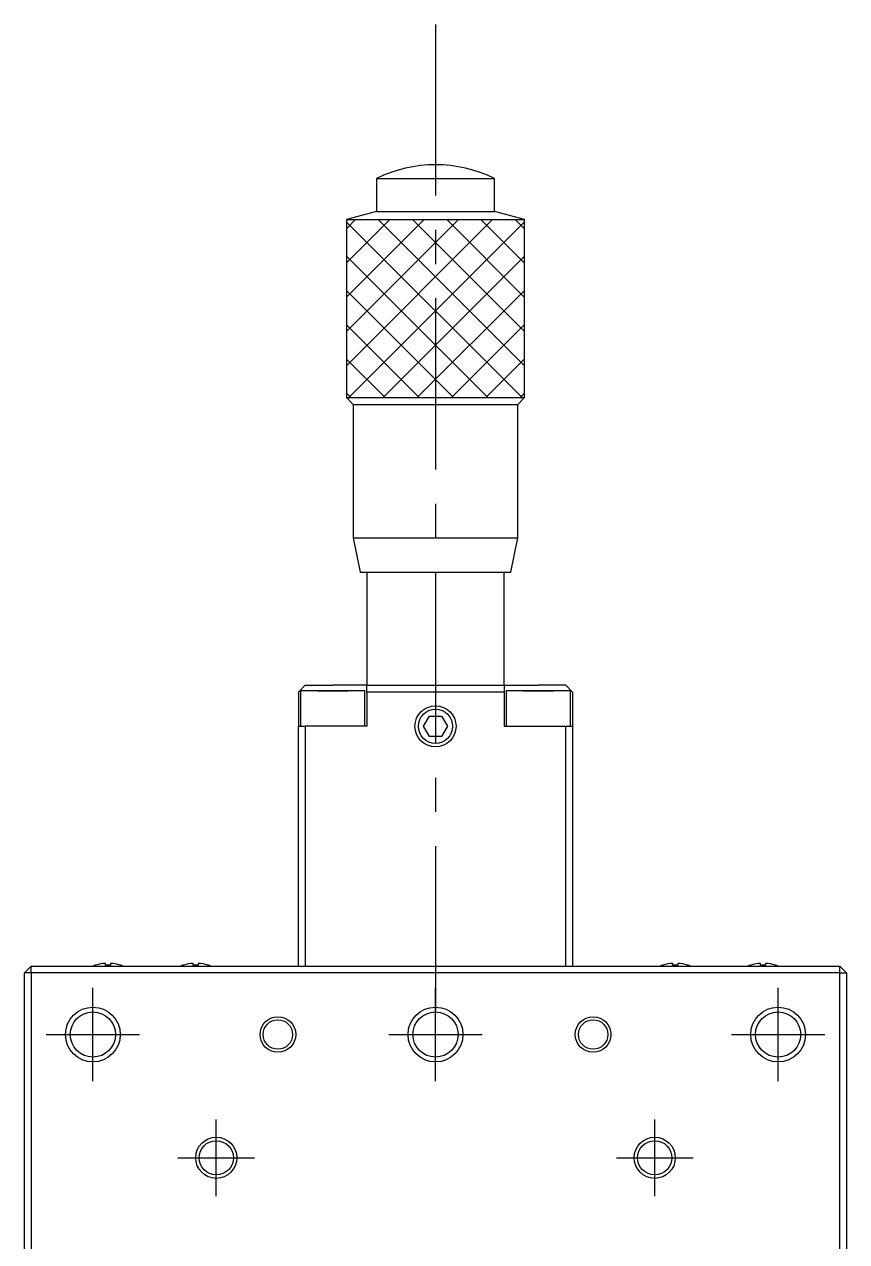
# Model space of a CAD drawing. Extents: x -401 to 352, y 16 to 609.
# Drawn here: x -86.8 to -26.8, y 135.3 to 224.2 of the extents above; entities that cross this region are included whole.
import ezdxf

# ---------------------------------------------------------------- set-up
doc = ezdxf.new("R2010")
doc.units = 0
doc.header["$LTSCALE"] = 10
doc.linetypes.add('CENTER', pattern=[2, 1.25, -0.25, 0.25, -0.25])
doc.layers.get('0').update_dxf_attribs({"linetype": 'CONTINUOUS'})
doc.layers.add('CENTER', color=1, linetype='CENTER')

msp = doc.modelspace()

# ---------------------------------------------------------------- linework, layer by layer
at = {"color": 7, "linetype": 'CONTINUOUS'}
for p, q in [((-61.096638, 212.963487), (-52.496638, 212.963487)), ((-61.096638, 212.963487), (-61.096638, 210.552976)), ((-52.496638, 210.552976), (-52.496638, 212.963487)), ((-61.096638, 210.552976), (-63.296637, 209.963488)), ((-63.296637, 209.963488), (-50.296639, 209.963488)), ((-63.296637, 209.963488), (-63.296637, 196.963487)), ((-61.096638, 210.552976), (-52.496638, 210.552976)), ((-50.296639, 209.963488), (-52.496638, 210.552976)), ((-50.296639, 196.963487), (-50.296639, 209.963488)), ((-63.296637, 196.963487), (-50.296639, 196.963487)), ((-63.296637, 196.963487), (-62.796634, 196.463485)), ((-62.796634, 196.463485), (-50.796642, 196.463485)), ((-62.796634, 196.463485), (-62.796634, 186.71348)), ((-50.796642, 196.463485), (-50.296639, 196.963487)), ((-50.796642, 186.71348), (-50.796642, 196.463485)), ((-62.796634, 186.71348), (-50.796642, 186.71348)), ((-62.796634, 186.71348), (-62.296635, 184.213481)), ((-51.296641, 184.213481), (-50.796642, 186.71348)), ((-62.296635, 184.213481), (-51.296641, 184.213481)), ((-61.796638, 184.213481), (-61.796638, 175.963481)), ((-51.796638, 175.963481), (-51.796638, 184.213481)), ((-66.296638, 175.963481), (-66.796638, 175.463481)), ((-66.796638, 175.463481), (-66.796638, 172.963481)), ((-61.946638, 175.563481), (-66.646638, 175.563481)), ((-61.946638, 175.563481), (-66.646638, 175.563481)), ((-66.646638, 175.563481), (-66.646638, 172.963481)), ((-66.296638, 175.963481), (-64.296638, 175.963481)), ((-65.396638, 175.563481), (-64.296638, 175.563481)), ((-64.296638, 175.563481), (-65.396638, 175.563481)), ((-61.796638, 175.963481), (-64.296638, 175.963481)), ((-63.196638, 175.563481), (-64.296638, 175.563481)), ((-64.296638, 175.563481), (-63.196638, 175.563481)), ((-61.946638, 172.963481), (-61.946638, 175.563481)), ((-61.796638, 175.463481), (-61.796638, 175.963481)), ((-61.796638, 175.963481), (-51.796638, 175.963481)), ((-61.796638, 175.463481), (-61.796638, 172.963481)), ((-51.796638, 175.463481), (-61.796638, 175.463481)), ((-51.796638, 175.963481), (-51.796638, 175.463481)), ((-51.796638, 175.963481), (-49.296638, 175.963481)), ((-51.796638, 175.463481), (-51.796638, 172.963481)), ((-46.946638, 175.563481), (-51.646638, 175.563481)), ((-46.946638, 175.563481), (-51.646638, 175.563481)), ((-51.646638, 175.563481), (-51.646638, 172.963481)), ((-50.396638, 175.563481), (-49.296638, 175.563481)), ((-49.296638, 175.563481), (-50.396638, 175.563481)), ((-47.296638, 175.963481), (-49.296638, 175.963481)), ((-48.196638, 175.563481), (-49.296638, 175.563481)), ((-49.296638, 175.563481), (-48.196638, 175.563481)), ((-46.796638, 175.463481), (-47.296638, 175.963481)), ((-46.946638, 172.963481), (-46.946638, 175.563481)), ((-46.796638, 175.463481), (-46.796638, 172.963481)), ((-57.662664, 172.963481), (-57.229651, 173.713481)), ((-57.229651, 173.713481), (-56.363625, 173.713481)), ((-56.363625, 173.713481), (-55.930613, 172.963481)), ((-66.796638, 155.463481), (-66.796638, 172.963481)), ((-66.796638, 172.963481), (-66.296638, 172.963481)), ((-66.296638, 172.963481), (-66.296638, 155.463481)), ((-61.796638, 172.963481), (-66.296638, 172.963481)), ((-57.229651, 172.213481), (-57.662664, 172.963481)), ((-55.930613, 172.963481), (-56.363625, 172.213481)), ((-51.796638, 172.963481), (-47.296638, 172.963481)), ((-47.296638, 155.463481), (-47.296638, 172.963481)), ((-47.296638, 172.963481), (-46.796638, 172.963481)), ((-46.796638, 172.963481), (-46.796638, 155.463481)), ((-56.363625, 172.213481), (-57.229651, 172.213481)), ((-81.583, 155.533003), (-81.585254, 155.537625)), ((-80.876638, 155.533003), (-80.876638, 155.65334)), ((-80.516638, 155.533003), (-80.876638, 155.533003)), ((-80.516638, 155.65334), (-80.516638, 155.533003)), ((-79.808022, 155.537625), (-79.810277, 155.533003)), ((-75.183, 155.533003), (-75.185254, 155.537625)), ((-74.476638, 155.533003), (-74.476638, 155.65334)), ((-74.116638, 155.533003), (-74.476638, 155.533003)), ((-74.116638, 155.65334), (-74.116638, 155.533003)), ((-73.408022, 155.537625), (-73.410277, 155.533003)), ((-40.183, 155.533003), (-40.185254, 155.537625)), ((-39.476638, 155.533003), (-39.476638, 155.65334)), ((-39.116638, 155.533003), (-39.476638, 155.533003)), ((-39.116638, 155.65334), (-39.116638, 155.533003)), ((-38.408022, 155.537625), (-38.410277, 155.533003)), ((-33.783, 155.533003), (-33.785254, 155.537625)), ((-33.076638, 155.533003), (-33.076638, 155.65334)), ((-32.716638, 155.533003), (-33.076638, 155.533003)), ((-32.716638, 155.65334), (-32.716638, 155.533003)), ((-32.008022, 155.537625), (-32.010277, 155.533003)), ((-86.296638, 155.463481), (-86.796638, 154.963481)), ((-86.796638, 95.963481), (-86.796638, 154.963481)), ((-86.296638, 154.963481), (-86.796638, 154.963481)), ((-86.296638, 154.963481), (-86.296638, 155.463481)), ((-86.296638, 155.463481), (-66.296638, 155.463481)), ((-27.296638, 154.963481), (-86.296638, 154.963481)), ((-86.296638, 154.963481), (-86.296638, 95.963481)), ((-66.296638, 155.463481), (-47.296638, 155.463481)), ((-66.296638, 155.463481), (-47.296638, 155.463481)), ((-47.296638, 155.463481), (-27.296638, 155.463481)), ((-27.296638, 154.963481), (-27.296638, 155.463481)), ((-26.796638, 154.963481), (-27.296638, 155.463481)), ((-27.296638, 154.963481), (-26.796638, 154.963481)), ((-27.296638, 95.963481), (-27.296638, 154.963481)), ((-26.796638, 154.963481), (-26.796638, 95.963481))]:
    msp.add_line(p, q, dxfattribs=at)
at = {"color": 3, "linetype": 'CONTINUOUS'}
for p, q in [((-63.296637, 209.29324), (-62.626389, 209.963488)), ((-63.296637, 206.79324), (-60.126389, 209.963488)), ((-63.296637, 204.29324), (-57.626389, 209.963488)), ((-63.296637, 201.79324), (-55.126389, 209.963488)), ((-63.296637, 199.29324), (-52.626389, 209.963488)), ((-63.296637, 209.779791), (-50.480333, 196.963487)), ((-63.12639, 196.963487), (-50.296639, 209.793238)), ((-60.980334, 209.963488), (-50.296639, 199.279793)), ((-58.480334, 209.963488), (-50.296639, 201.779793)), ((-55.980334, 209.963488), (-50.296639, 204.279793)), ((-53.480334, 209.963488), (-50.296639, 206.779793)), ((-50.980334, 209.963488), (-50.296639, 209.279793)), ((-63.296637, 207.279791), (-52.980333, 196.963487)), ((-60.62639, 196.963487), (-50.296639, 207.293238)), ((-63.296637, 204.779791), (-55.480333, 196.963487)), ((-58.12639, 196.963487), (-50.296639, 204.793238)), ((-63.296637, 202.279791), (-57.980333, 196.963487)), ((-55.62639, 196.963487), (-50.296639, 202.293238)), ((-63.296637, 199.779791), (-60.480333, 196.963487)), ((-53.12639, 196.963487), (-50.296639, 199.793238)), ((-63.296637, 197.279791), (-62.980333, 196.963487)), ((-50.62639, 196.963487), (-50.296639, 197.293238))]:
    msp.add_line(p, q, dxfattribs=at)
for centre, radius in [((-56.796638, 172.963481), 1.5), ((-81.796638, 150.463481), 2), ((-56.796638, 150.463481), 2), ((-31.796638, 150.463481), 2), ((-68.296638, 150.463481), 1.3), ((-45.296638, 150.463481), 1.3), ((-72.796638, 141.463481), 1.5), ((-40.796638, 141.463481), 1.5)]:
    msp.add_circle(centre, radius, dxfattribs=at)
at = {"color": 7, "linetype": 'CONTINUOUS'}
for centre, radius in [((-56.796638, 172.963481), 1.25), ((-81.796638, 150.463481), 1.65), ((-56.796638, 150.463481), 1.65), ((-31.796638, 150.463481), 1.65), ((-68.296638, 150.463481), 1.075), ((-45.296638, 150.463481), 1.075), ((-72.796638, 141.463481), 1.25), ((-40.796638, 141.463481), 1.25)]:
    msp.add_circle(centre, radius, dxfattribs=at)
for centre, radius, start, end in [((-56.796636, 204.218487), 9.745001, 63.816215, 116.183798), ((-80.696638, 152.463481), 3.2, 106.122533, 110.364135), ((-80.696638, 152.463481), 3.194933, 93.229709, 106.106712), ((-80.696638, 152.463481), 3.194933, 73.893288, 86.770291), ((-80.696638, 152.463481), 3.2, 69.635865, 73.877467), ((-74.296638, 152.463481), 3.2, 106.122533, 110.364135), ((-74.296638, 152.463481), 3.194933, 93.229709, 106.106712), ((-74.296638, 152.463481), 3.194933, 73.893288, 86.770291), ((-74.296638, 152.463481), 3.2, 69.635865, 73.877467), ((-39.296638, 152.463481), 3.2, 106.122533, 110.364135), ((-39.296638, 152.463481), 3.194933, 93.229709, 106.106712), ((-39.296638, 152.463481), 3.194933, 73.893288, 86.770291), ((-39.296638, 152.463481), 3.2, 69.635865, 73.877467), ((-32.896638, 152.463481), 3.2, 106.122533, 110.364135), ((-32.896638, 152.463481), 3.194933, 93.229709, 106.106712), ((-32.896638, 152.463481), 3.194933, 73.893288, 86.770291), ((-32.896638, 152.463481), 3.2, 69.635865, 73.877467)]:
    msp.add_arc(centre, radius, start, end, dxfattribs=at)
at = {"layer": 'CENTER', "color": 1, "linetype": 'CENTER'}
for p, q in [((-56.796638, 224.213485), (-56.796638, 152.213485)), ((-81.796638, 147.063481), (-81.796638, 153.863481)), ((-56.796638, 147.063481), (-56.796638, 153.863481)), ((-31.796638, 147.063481), (-31.796638, 153.863481)), ((-85.196638, 150.463481), (-78.396638, 150.463481)), ((-60.196638, 150.463481), (-53.396638, 150.463481)), ((-35.196638, 150.463481), (-28.396638, 150.463481)), ((-72.796638, 138.663481), (-72.796638, 144.263481)), ((-40.796638, 138.663481), (-40.796638, 144.263481)), ((-75.596638, 141.463481), (-69.996638, 141.463481)), ((-43.596638, 141.463481), (-37.996638, 141.463481))]:
    msp.add_line(p, q, dxfattribs=at)

doc.saveas('drawing.dxf')
